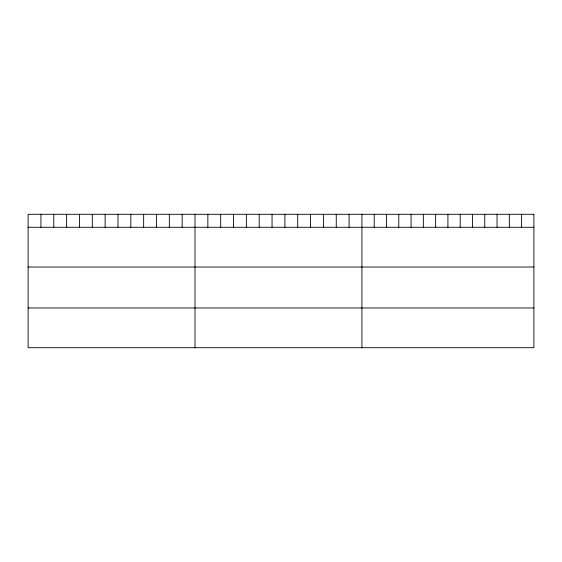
<?xml version="1.0" encoding="UTF-8"?>
<svg xmlns="http://www.w3.org/2000/svg" width="562" height="562" viewBox="0 0 562 562"><rect width="100%" height="100%" fill="white"/><g stroke="black" fill="none" stroke-linecap="round" stroke-linejoin="round"><path stroke-width="0.84" d="M28.1 227.266L533.9 227.266M28.1 267.013L533.9 267.013M28.1 307.962L533.9 307.962M521.613 214.291L521.613 227.266M509.334 214.291L509.334 227.266M497.047 214.291L497.047 227.266M484.767 214.291L484.767 227.266M472.48 214.291L472.48 227.266M460.201 214.291L460.201 227.266M447.914 214.291L447.914 227.266M435.627 214.291L435.627 227.266M423.348 214.291L423.348 227.266M411.061 214.291L411.061 227.266M398.781 214.291L398.781 227.266M386.494 214.291L386.494 227.266M374.215 214.291L374.215 227.266M361.928 214.291L361.928 347.709M349.086 214.291L349.086 227.266M336.252 214.291L336.252 227.266M323.41 214.291L323.41 227.266M310.568 214.291L310.568 227.266M297.734 214.291L297.734 227.266M284.892 214.291L284.892 227.266M272.05 214.291L272.05 227.266M259.208 214.291L259.208 227.266M246.374 214.291L246.374 227.266M233.532 214.291L233.532 227.266M220.69 214.291L220.69 227.266M207.856 214.291L207.856 227.266M195.014 214.291L195.014 347.709M182.172 214.291L182.172 227.266M169.338 214.291L169.338 227.266M156.496 214.291L156.496 227.266M143.654 214.291L143.654 227.266M130.82 214.291L130.82 227.266M117.978 214.291L117.978 227.266M105.136 214.291L105.136 227.266M92.294 214.291L92.294 227.266M79.46 214.291L79.46 227.266M66.618 214.291L66.618 227.266M53.776 214.291L53.776 227.266M40.942 214.291L40.942 227.266M533.9 214.291L28.1 214.291L28.1 347.709L533.9 347.709L533.9 214.291"/></g></svg>
